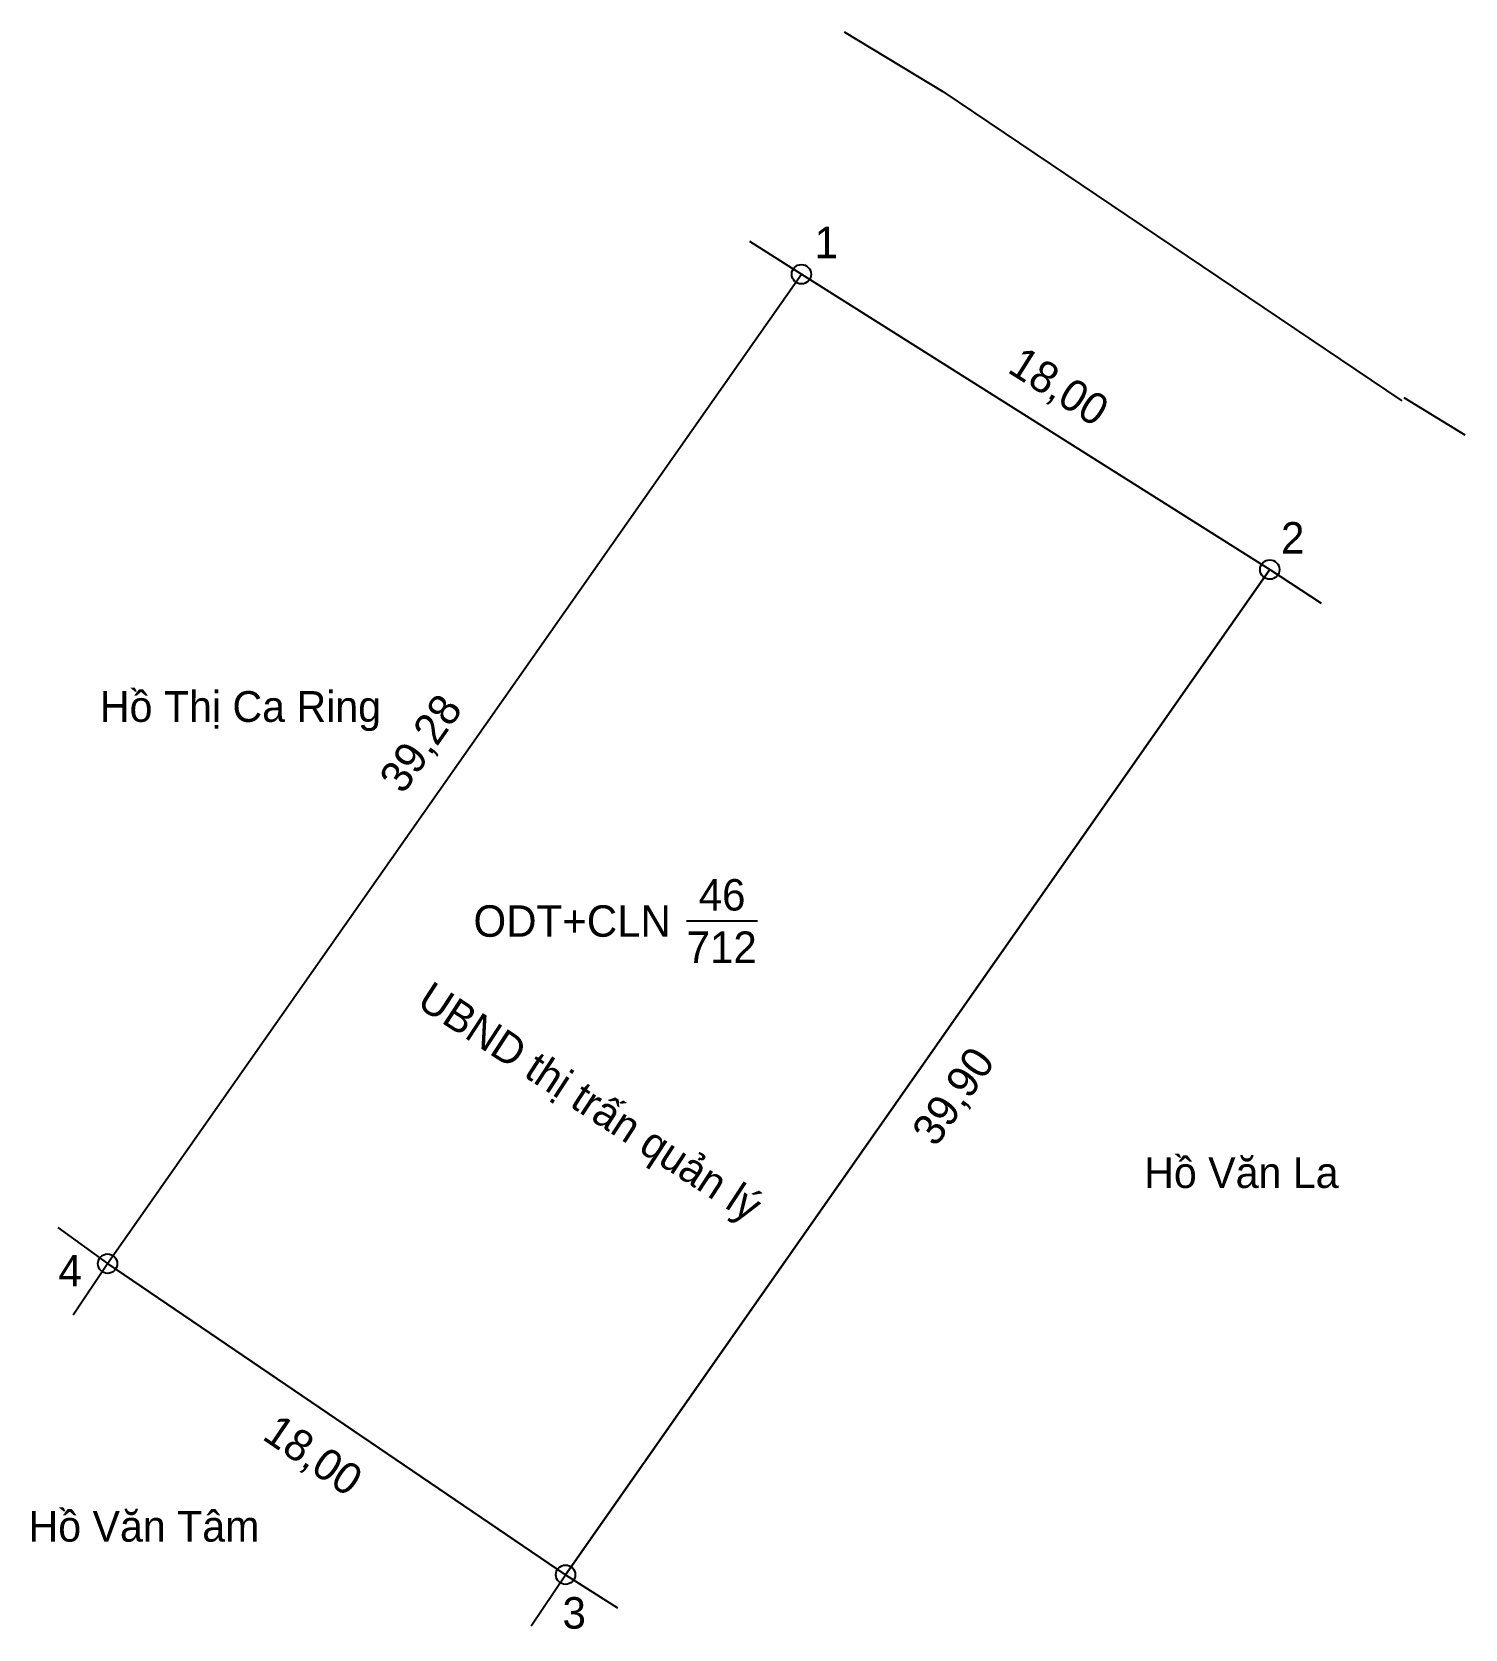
# Model space of a CAD drawing. Extents: x 535751.6 to 535798.2, y 1839192.3 to 1839244.2.
import ezdxf

# ---------------------------------------------------------------- set-up
doc = ezdxf.new("R2010")
doc.units = 0
for name, color, linetype in [('CanhThua', 7, 'Continuous'), ('ChieuDaiCanhThua', 7, 'Continuous'), ('Level 10', 7, 'Continuous'), ('Level 16', 7, 'Continuous'), ('MocDinhThua', 7, 'Continuous'), ('NhanDiaChinhThua', 7, 'Continuous'), ('SoHieuDinhThua', 7, 'Continuous')]:
    doc.layers.add(name, color=color, linetype=linetype)

msp = doc.modelspace()

# ---------------------------------------------------------------- linework, layer by layer
at = {"layer": 'CanhThua'}
for p, q in [((535754.06, 1839204.2), (535776.62, 1839236.36)), ((535776.62, 1839236.36), (535791.85, 1839226.76)), ((535791.85, 1839226.76), (535768.95, 1839194.09)), ((535768.95, 1839194.09), (535754.06, 1839204.2))]:
    msp.add_line(p, q, dxfattribs=at)
at = {"layer": 'Level 10'}
for p, q in [((535778.012, 1839244.236), (535781.22, 1839242.3)), ((535781.22, 1839242.3), (535796.14, 1839232.25)), ((535774.929, 1839237.432), (535776.62, 1839236.36)), ((535754.06, 1839204.2), (535776.62, 1839236.36)), ((535776.62, 1839236.36), (535791.85, 1839226.76)), ((535768.95, 1839194.09), (535791.85, 1839226.76)), ((535791.85, 1839226.76), (535793.522, 1839225.673)), ((535752.439, 1839205.371), (535754.06, 1839204.2)), ((535752.943, 1839202.541), (535754.06, 1839204.2)), ((535754.06, 1839204.2), (535768.95, 1839194.09)), ((535767.833, 1839192.432), (535768.95, 1839194.09)), ((535768.95, 1839194.09), (535770.64, 1839193.016))]:
    msp.add_line(p, q, dxfattribs=at)
msp.add_lwpolyline([(535798.199, 1839231.132), (535796.22, 1839232.34)], dxfattribs=at)
at = {"layer": 'MocDinhThua'}
for centre in [(535776.62, 1839236.36), (535791.85, 1839226.76), (535754.06, 1839204.2), (535768.95, 1839194.09)]:
    msp.add_circle(centre, 0.315, dxfattribs=at)
at = {"layer": 'NhanDiaChinhThua'}
msp.add_line((535772.888, 1839215.338), (535775.195, 1839215.338), dxfattribs=at)

# ---------------------------------------------------------------- texts
at = {"layer": 'ChieuDaiCanhThua'}
for s, rotation, p in [('18,00', 327.7753, (535783.278, 1839233.199)), ('39,28', 54.9506, (535763.671, 1839219.427)), ('39,90', 54.9715, (535780.989, 1839207.957)), ('18,00', 325.8243, (535759.046, 1839198.52))]:
    msp.add_text(s, height=1.0223, rotation=rotation, dxfattribs=at).set_placement(p)
at = {"layer": 'Level 16'}
for s, height, p in [('Hồ Thị Ca Ring', 1.00002, (535753.81, 1839221.81)), ('Hồ Văn La', 1, (535787.766, 1839206.66)), ('Hồ Văn Tâm', 1, (535751.49, 1839195.165))]:
    msp.add_text(s, height=height, dxfattribs=at).set_placement(p)
msp.add_text('UBND thị trấn quản lý', height=1.00002, rotation=326.8833, dxfattribs=at).set_placement((535764.067, 1839212.582))
at = {"layer": 'NhanDiaChinhThua'}
for s, p in [('46', (535773.28, 1839215.678)), ('ODT+CLN', (535765.957, 1839214.826)), ('712', (535772.888, 1839213.975))]:
    msp.add_text(s, height=1.0223, dxfattribs=at).set_placement(p)
at = {"layer": 'SoHieuDinhThua'}
for s, p in [('1', (535777.047, 1839236.882)), ('2', (535792.215, 1839227.282)), ('4', (535752.462, 1839203.461)), ('3', (535768.852, 1839192.338))]:
    msp.add_text(s, height=1.022, dxfattribs=at).set_placement(p)

doc.saveas('drawing.dxf')
